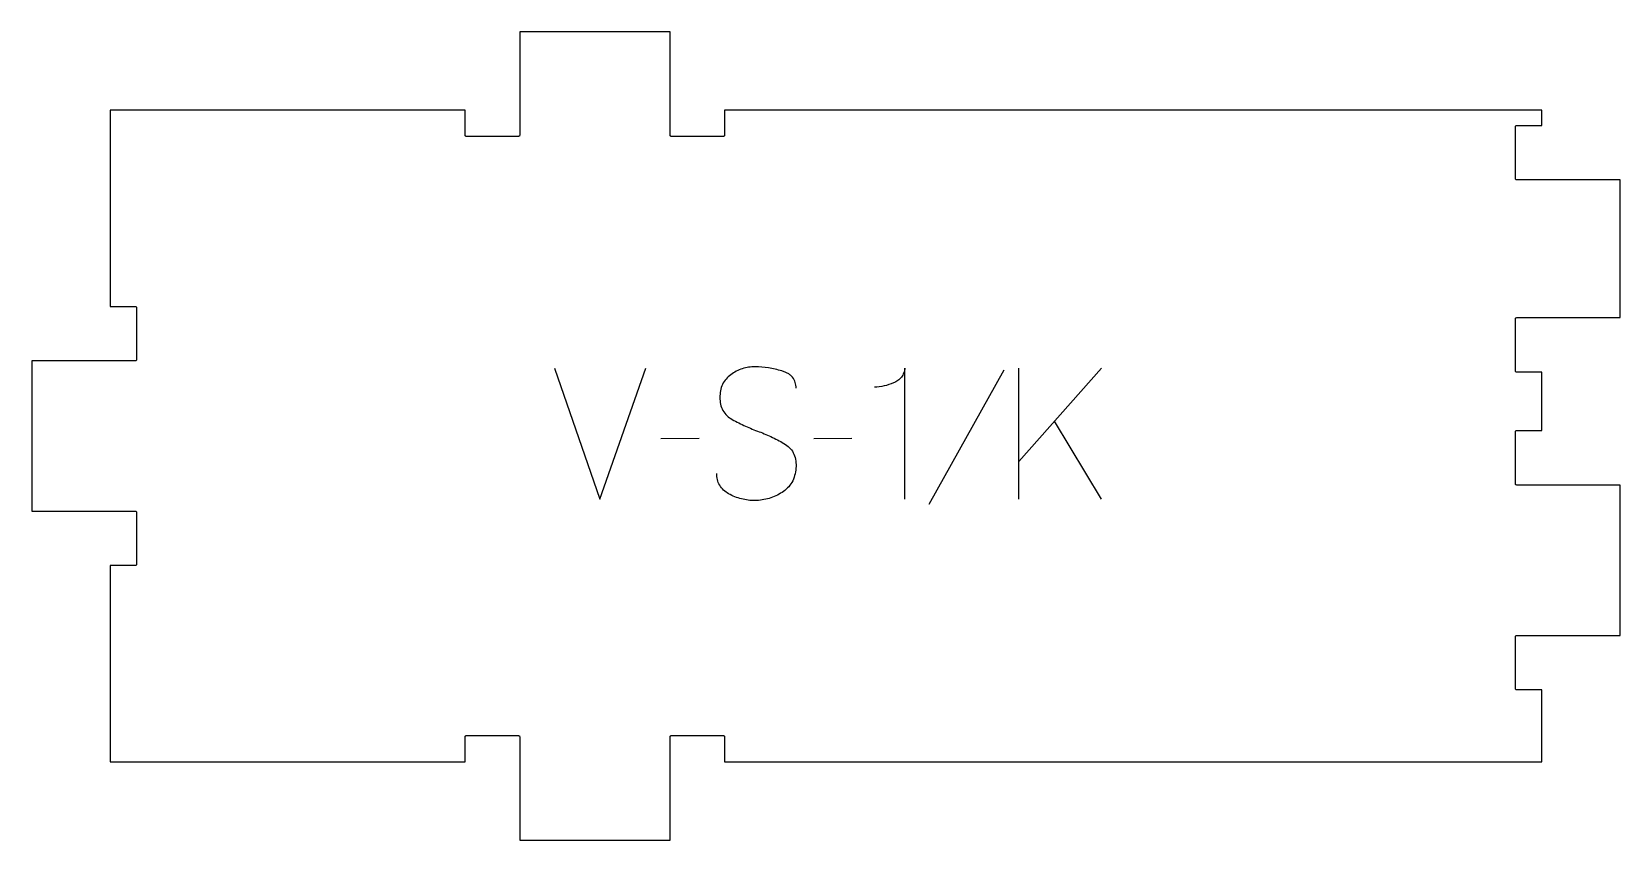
# Model space of a CAD drawing. Extents: x 0 to 364, y 0 to 186.
import ezdxf

# ---------------------------------------------------------------- set-up
doc = ezdxf.new("R2010")
doc.units = 0
doc.layers.add('1_ANYTOOL_1MMDEEP_LABELS_S', color=2, linetype='CONTINUOUS')
doc.layers.add('4_ANYTOOL_CUTTHROUGH_OUTSI', color=5, linetype='CONTINUOUS')

msp = doc.modelspace()

# ---------------------------------------------------------------- linework, layer by layer
at = {"layer": '1_ANYTOOL_1MMDEEP_LABELS_S'}
for p, q in [((222.941213, 107.817292), (205.755498, 77.045864)), ((226.369784, 78.288721), (226.369784, 108.288721)), ((226.369784, 86.903007), (245.312641, 108.288721)), ((245.312641, 78.288721), (234.512641, 96.117292)), ((153.041213, 92.174435), (144.255498, 92.088721)), ((188.098355, 92.174435), (179.312641, 92.088721))]:
    msp.add_line(p, q, dxfattribs=at)
msp.add_lwpolyline([(119.912641, 108.288721), (130.28407, 78.288721), (140.826927, 108.288721)], dxfattribs=at)
for points in [[(175.28407, 103.703007, 0.071867), (175.090956, 105.039613, 0.100684), (174.464427, 106.220864, 0.047558), (173.989873, 106.697314, 0.038563), (173.439873, 107.086042, 0.037928), (172.742685, 107.433511, 0.026634), (172.005498, 107.688721, 0.028461), (168.982165, 108.374704, 0.041577), (165.898355, 108.631578, 0.036938), (164.395995, 108.520438, 0.041531), (162.930498, 108.176221, 0.041583), (161.553121, 107.599012, 0.038125), (160.28407, 106.81015, 0.057611), (159.213917, 105.818245, 0.065808), (158.419784, 104.59765, 0.06469), (157.942288, 103.138095, 0.046778), (157.798355, 101.603007, 0.052235), (157.960711, 100.053164, 0.075448), (158.505498, 98.603007, 0.076671), (159.42159, 97.429954, 0.061023), (160.626927, 96.545864, 0.021951), (163.655781, 95.018518, 0.018213), (166.798355, 93.738721, -0.02405), (169.89984, 92.433259, -0.02981), (172.841213, 90.803007, -0.068439), (173.982514, 89.837076, -0.079282), (174.791213, 88.58515, -0.076308), (175.216212, 87.006467, -0.047772), (175.241213, 85.36015, -0.046243), (174.947978, 83.67919, -0.06359), (174.298355, 82.108364, -0.064671), (173.325531, 80.824175, -0.057073), (172.069784, 79.81015, -0.067522), (169.101476, 78.447239, -0.070793), (165.876927, 77.945864, -0.064027), (162.737912, 78.308379, -0.070447), (159.812641, 79.488721, -0.054374), (158.654224, 80.338354, -0.074742), (157.755498, 81.449435, -0.075199), (157.232491, 82.755814, -0.057737), (157.069784, 84.16015)], [(200.226927, 78.288721), (200.226927, 108.331578, -0.057478), (199.962904, 107.238611, -0.075801), (199.423355, 106.258364, -0.075474), (198.607903, 105.474489, -0.055107), (197.612641, 104.924435, -0.039607), (195.470401, 104.224923, -0.05918), (193.241213, 103.96015)]]:
    msp.add_lwpolyline(points, format="xyb", dxfattribs=at)
at = {"layer": '4_ANYTOOL_CUTTHROUGH_OUTSI'}
msp.add_lwpolyline([(158.888666, 167.5), (158.888666, 161.75, -0.414214), (158.638666, 161.5), (146.638666, 161.5, -0.414214), (146.388666, 161.75), (146.388666, 185.5), (111.888666, 185.5), (111.888666, 161.75, -0.414214), (111.638666, 161.5), (99.638666, 161.5, -0.414214), (99.388666, 161.75), (99.388666, 167.5), (18, 167.5), (18, 122.5), (23.75, 122.5, -0.414214), (24, 122.25), (24, 110.25, -0.414214), (23.75, 110), (0, 110), (0, 75.5), (23.75, 75.5, -0.414214), (24, 75.25), (24, 63.25, -0.414214), (23.75, 63), (18, 63), (18, 18), (99.388666, 18), (99.388666, 23.75, -0.414214), (99.638666, 24), (111.638666, 24, -0.414214), (111.888666, 23.75), (111.888666, 0), (146.388666, 0), (146.388666, 23.75, -0.414214), (146.638666, 24), (158.638666, 24, -0.414214), (158.888666, 23.75), (158.888666, 18), (346.277332, 18), (346.277332, 34.5), (340.527332, 34.5, -0.414214), (340.277332, 34.75), (340.277332, 46.75, -0.414214), (340.527332, 47), (364.277332, 47), (364.277332, 81.5), (340.527332, 81.5, -0.414214), (340.277332, 81.75), (340.277332, 93.75, -0.414214), (340.527332, 94), (346.277332, 94), (346.277332, 107.411), (340.527332, 107.411, -0.414214), (340.277332, 107.661), (340.277332, 119.661, -0.414214), (340.527332, 119.911), (364.277332, 119.911), (364.277332, 151.5), (340.527332, 151.5, -0.414214), (340.277332, 151.75), (340.277332, 163.75, -0.414214), (340.527332, 164), (346.277332, 164), (346.277332, 167.5)], format="xyb", close=True, dxfattribs=at)

doc.saveas('drawing.dxf')
